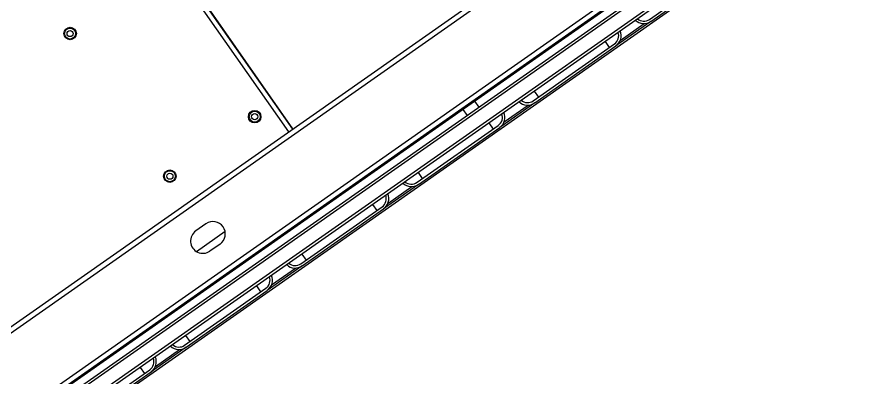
# Model space of a CAD drawing. Header units: millimetres. Extents: x 152904052 to 153933663, y 538271515 to 539240469.
# Drawn here: x 153459346 to 153460044, y 538574172 to 538574463 of the extents above; entities that cross this region are included whole.
import ezdxf

# ---------------------------------------------------------------- set-up
doc = ezdxf.new("R2010")
doc.units = ezdxf.units.MM
doc.layers.add('POWR', color=5, linetype='Continuous')

msp = doc.modelspace()

# ---------------------------------------------------------------- linework, layer by layer
at = {"layer": 'POWR', "color": 7}
for p, q in [((153458327.77, 538573498.9), (153460123.35, 538574756.18)), ((153459245.74, 538574146.67), (153460091.51, 538574738.89)), ((153458377.55, 538573464.42), (153460138.73, 538574697.61)), ((153460164.44, 538574699.25), (153459268.28, 538574071.76)), ((153460161.45, 538574699.73), (153459268.86, 538574074.72)), ((153458379.9, 538573461.06), (153460141.08, 538574694.25)), ((153460170.63, 538574690.4), (153459274.48, 538574062.91)), ((153460137.67, 538574690.4), (153459287.8, 538574095.31)), ((153460170.11, 538574687.48), (153459277.4, 538574062.4)), ((153460179.8, 538574682.54), (153459278.73, 538574051.61)), ((153459382.04, 538574639.36), (153459568.69, 538574372.81)), ((153459569.1, 538574373.09), (153459382.45, 538574639.65)), ((153459378.77, 538574637.06), (153459565.41, 538574370.51)), ((153459858.1, 538574461.68), (153459923.96, 538574507.8)), ((153459859.25, 538574460.04), (153459925.11, 538574506.16)), ((153459859.25, 538574460.04), (153459830.91, 538574440.2)), ((153459834.43, 538574444.62), (153459853.89, 538574458.24)), ((153459822.06, 538574443.77), (153459825.5, 538574438.85)), ((153459763.9, 538574395.72), (153459829.76, 538574441.84)), ((153459765.05, 538574394.08), (153459830.91, 538574440.2)), ((153459764.72, 538574403.62), (153459768.16, 538574398.7)), ((153459720.07, 538574390.67), (153459716.63, 538574395.58)), ((153459706.8, 538574388.7), (153459710.24, 538574383.78)), ((153459765.05, 538574394.08), (153459736.7, 538574374.24)), ((153459740.23, 538574378.66), (153459759.68, 538574392.28)), ((153459669.7, 538574329.76), (153459735.56, 538574375.87)), ((153459670.84, 538574328.12), (153459736.7, 538574374.24)), ((153459727.85, 538574377.81), (153459731.3, 538574372.89)), ((153459670.51, 538574337.66), (153459673.96, 538574332.74)), ((153459670.84, 538574328.12), (153459642.5, 538574308.27)), ((153459646.03, 538574312.7), (153459665.48, 538574326.32)), ((153459633.65, 538574311.84), (153459637.09, 538574306.93)), ((153459575.49, 538574263.8), (153459641.35, 538574309.91)), ((153459576.64, 538574262.16), (153459642.5, 538574308.27)), ((153459498.52, 538574296.21), (153459490.32, 538574290.47)), ((153459490.78, 538574273.79), (153459514.04, 538574290.08)), ((153459509.99, 538574279.82), (153459501.8, 538574274.09)), ((153459576.31, 538574271.69), (153459579.75, 538574266.78)), ((153459576.64, 538574262.16), (153459548.3, 538574242.31)), ((153459551.82, 538574246.74), (153459571.28, 538574260.36)), ((153459481.29, 538574197.84), (153459547.15, 538574243.95)), ((153459482.44, 538574196.2), (153459548.3, 538574242.31)), ((153459539.45, 538574245.88), (153459542.89, 538574240.97)), ((153459482.11, 538574205.73), (153459485.55, 538574200.82)), ((153459482.44, 538574196.2), (153459454.1, 538574176.35)), ((153459457.62, 538574180.77), (153459477.08, 538574194.4)), ((153459387.09, 538574131.87), (153459452.95, 538574177.99)), ((153459445.25, 538574179.92), (153459448.69, 538574175.01)), ((153459388.24, 538574130.24), (153459454.1, 538574176.35))]:
    msp.add_line(p, q, dxfattribs=at)
for centre, radius in [((153459388.44, 538574450.22), 5.06), ((153459388.44, 538574450.22), 4.44), ((153459388.44, 538574450.22), 2.5), ((153459538.12, 538574382.9), 5.06), ((153459538.12, 538574382.9), 4.44), ((153459538.12, 538574382.9), 2.5), ((153459469.31, 538574334.72), 5.06), ((153459469.31, 538574334.72), 4.44), ((153459469.31, 538574334.72), 2.5)]:
    msp.add_circle(centre, radius, dxfattribs=at)
for centre, radius, start, end in [((153459853.51, 538574468.23), 10, 226.53696, 304.99999), ((153459853.51, 538574468.23), 8, 229.47751, 304.99999), ((153459825.17, 538574448.39), 8, 304.99999, 20.52248), ((153459825.17, 538574448.39), 10, 304.99999, 23.46303), ((153459759.31, 538574402.27), 10, 226.53696, 304.99999), ((153459759.31, 538574402.27), 8, 229.47751, 304.99999), ((153459730.97, 538574382.43), 8, 304.99999, 20.52248), ((153459730.97, 538574382.43), 10, 304.99999, 23.46303), ((153459665.11, 538574336.31), 10, 226.53696, 304.99999), ((153459665.11, 538574336.31), 8, 229.47751, 304.99999), ((153459636.76, 538574316.47), 8, 304.99999, 20.52248), ((153459636.76, 538574316.47), 10, 304.99999, 23.46303), ((153459504.25, 538574288.01), 10, 304.99999, 124.99999), ((153459496.06, 538574282.28), 10, 124.99999, 304.99999), ((153459570.9, 538574270.35), 10, 226.53696, 304.99999), ((153459570.9, 538574270.35), 8, 229.47751, 304.99999), ((153459542.56, 538574250.5), 8, 304.99999, 20.52248), ((153459542.56, 538574250.5), 10, 304.99999, 23.46303), ((153459476.7, 538574204.39), 10, 226.53696, 304.99999), ((153459476.7, 538574204.39), 8, 229.47751, 304.99999), ((153459448.36, 538574184.54), 8, 304.99999, 20.52248), ((153459448.36, 538574184.54), 10, 304.99999, 23.46303)]:
    msp.add_arc(centre, radius, start, end, dxfattribs=at)

doc.saveas('drawing.dxf')
